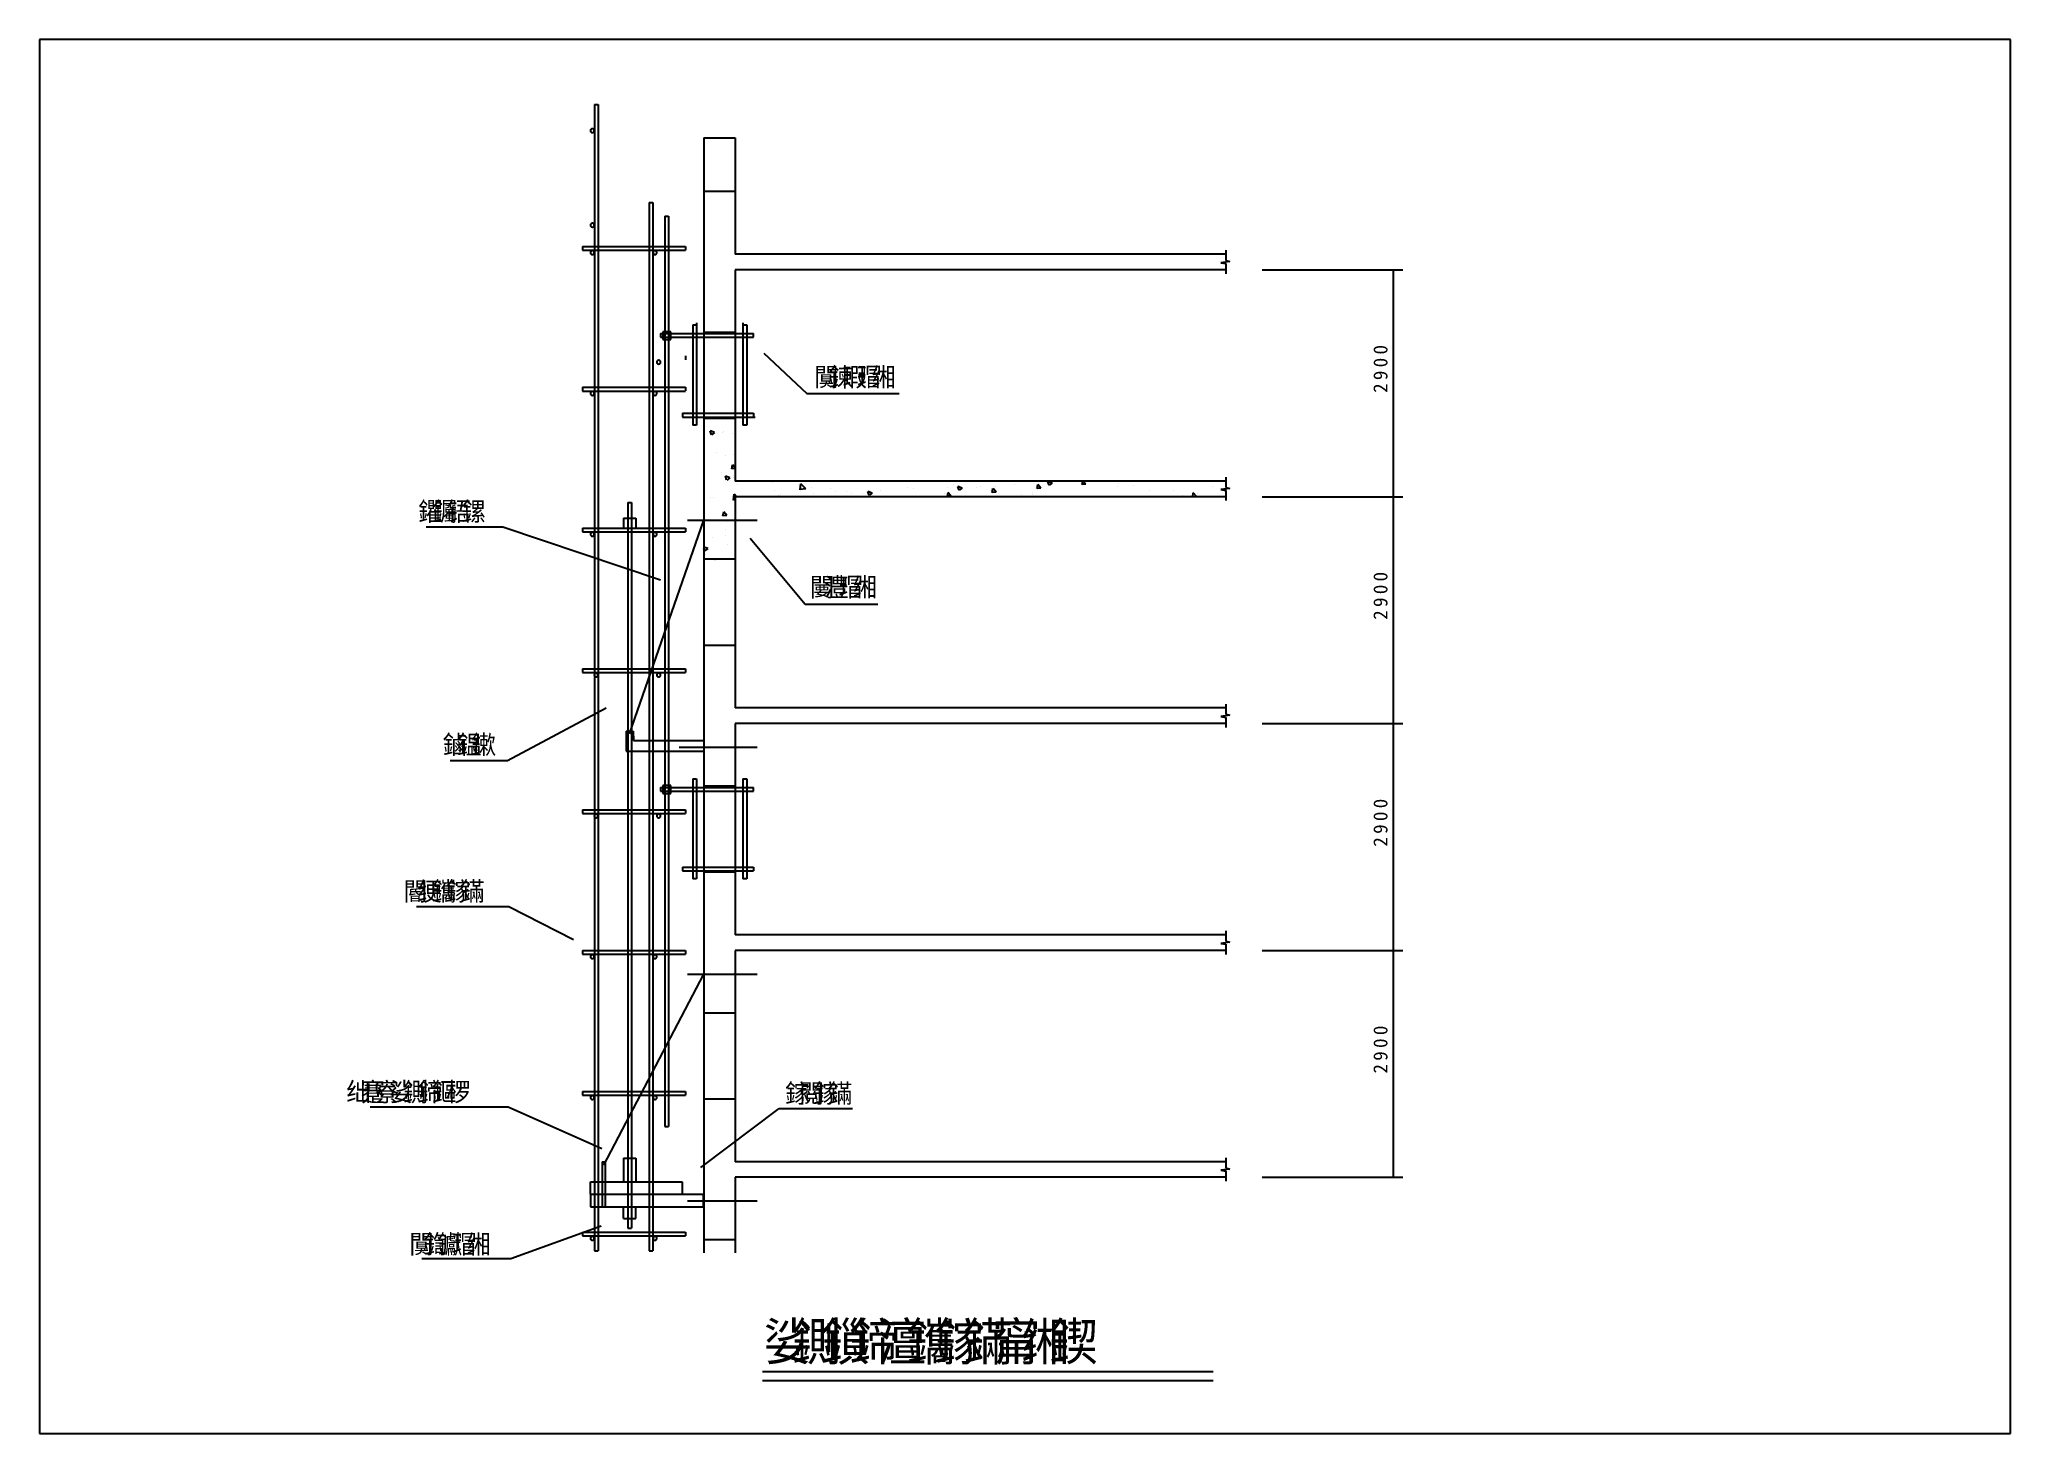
# Model space of a CAD drawing. Header units: metres. Extents: x 0 to 420, y 0 to 297.
import ezdxf

# ---------------------------------------------------------------- set-up
doc = ezdxf.new("R2010")
doc.units = ezdxf.units.M
doc.layers.add(' ', color=7, linetype='Continuous')

msp = doc.modelspace()

# ---------------------------------------------------------------- linework, layer by layer
at = {"layer": ' '}
for p, q in [((260.53, 247.92), (290.48, 247.92)), ((288.48, 247.92), (288.48, 199.59)), ((260.53, 199.59), (290.48, 199.59)), ((260.53, 199.59), (290.48, 199.59)), ((288.48, 199.59), (288.48, 151.26)), ((260.53, 151.26), (290.48, 151.26)), ((260.53, 151.26), (290.48, 151.26)), ((288.48, 151.26), (288.48, 102.92)), ((260.53, 102.92), (290.48, 102.92)), ((260.53, 102.92), (290.48, 102.92)), ((288.48, 102.92), (288.48, 54.59)), ((260.53, 54.59), (290.48, 54.59))]:
    msp.add_line(p, q, dxfattribs=at)
for p, q in [((420, 297), (0, 297)), ((0, 297), (0, 0)), ((420, 0), (420, 297)), ((118.24, 283.12), (118.24, 38.94)), ((118.24, 283.12), (119.04, 283.12)), ((119.04, 283.12), (119.04, 38.94)), ((141.57, 276.05), (141.57, 38.51)), ((141.57, 276.05), (148.24, 276.05)), ((148.24, 276.05), (148.24, 251.26)), ((129.9, 262.27), (129.9, 38.94)), ((129.9, 262.27), (130.7, 262.27)), ((130.7, 262.27), (130.7, 38.94)), ((148.24, 264.59), (141.57, 264.59)), ((133.24, 259.32), (133.24, 65.41)), ((133.24, 259.32), (134.04, 259.32)), ((134.04, 259.32), (134.04, 65.41)), ((115.73, 252.9), (137.69, 252.9)), ((115.73, 252.9), (115.73, 252.1)), ((115.73, 252.1), (137.69, 252.1)), ((137.69, 252.9), (137.69, 252.1)), ((252.78, 252.09), (252.78, 249.91)), ((252.78, 251.26), (148.24, 251.26)), ((252.78, 247.92), (148.24, 247.92)), ((148.24, 247.92), (148.24, 202.92)), ((253.67, 249.69), (251.72, 249.43)), ((251.72, 249.43), (252.78, 249.23)), ((252.78, 249.91), (253.67, 249.69)), ((252.78, 249.23), (252.78, 247.09)), ((139.23, 236.18), (139.23, 214.82)), ((139.23, 236.18), (140.03, 236.18)), ((140.03, 236.61), (140.03, 214.82)), ((140.03, 236.18), (140.03, 214.82)), ((149.9, 236.61), (149.9, 214.82)), ((149.9, 236.18), (149.9, 214.82)), ((149.9, 236.18), (150.7, 236.18)), ((150.7, 236.18), (150.7, 214.82)), ((132.34, 234.34), (152.15, 234.34)), ((132.34, 234.34), (132.34, 233.54)), ((132.34, 233.54), (152.15, 233.54)), ((134.52, 234.72), (132.86, 234.72)), ((132.86, 234.72), (132.86, 233.06)), ((132.86, 233.06), (134.52, 233.06)), ((133.24, 234.34), (151.54, 234.34)), ((134.52, 233.06), (134.52, 234.72)), ((148.24, 234.59), (141.57, 234.59)), ((148.24, 234.59), (141.57, 234.59)), ((148.24, 234.59), (141.57, 234.59)), ((152.15, 233.54), (152.15, 234.34)), ((137.69, 229.57), (137.69, 228.77)), ((154.36, 230.13), (163.53, 221.6)), ((115.73, 222.9), (137.69, 222.9)), ((115.73, 222.9), (115.73, 222.1)), ((137.69, 222.9), (137.69, 222.17)), ((115.73, 222.1), (137.69, 222.1)), ((163.53, 221.6), (183.17, 221.6)), ((137.03, 217.36), (152.15, 217.36)), ((137.03, 217.36), (137.03, 216.56)), ((137.03, 216.56), (152.15, 216.56)), ((137.21, 216.56), (152.48, 216.56)), ((139.23, 214.88), (140.03, 214.88)), ((148.24, 216.26), (141.57, 216.26)), ((148.24, 216.26), (141.57, 216.26)), ((148.24, 216.26), (141.57, 216.26)), ((149.9, 214.88), (150.7, 214.88)), ((152.15, 217.36), (152.15, 216.56)), ((143.86, 213.24), (142.92, 213.6)), ((143.19, 212.79), (142.92, 213.59)), ((143.86, 213.24), (143.19, 212.79)), ((145.47, 213.31), (145.47, 213.31)), ((145.84, 213.52), (145.84, 213.52)), ((147.67, 212.96), (147.67, 212.96)), ((144.3, 208.93), (144.3, 208.93)), ((146.12, 208.28), (146.12, 208.28)), ((147.5, 205.52), (147.65, 206.36)), ((148.24, 205.67), (147.66, 206.36)), ((147.83, 208.52), (147.83, 208.52)), ((148.06, 206.5), (148.06, 206.5)), ((145.25, 204.71), (145.25, 204.71)), ((146.43, 203.12), (146.16, 203.93)), ((147.1, 203.57), (146.17, 203.93)), ((147.1, 203.57), (146.44, 203.12)), ((148.24, 205.59), (147.5, 205.52)), ((147.81, 203.67), (147.81, 203.67)), ((147.99, 204.08), (147.99, 204.08)), ((252.78, 202.92), (148.24, 202.92)), ((148.81, 202.28), (148.81, 202.28)), ((156.19, 202.56), (156.19, 202.56)), ((161.76, 202.14), (161.76, 202.14)), ((162.09, 201.08), (162.24, 202.35)), ((163.28, 201.27), (162.25, 202.35)), ((185, 201.61), (185, 201.61)), ((194.72, 202.29), (194.72, 202.29)), ((195.69, 201.99), (195.69, 201.99)), ((195.96, 200.96), (195.69, 201.76)), ((196.63, 201.4), (195.69, 201.76)), ((199.77, 201.62), (199.77, 201.62)), ((200.54, 201.83), (200.54, 201.83)), ((203.75, 201.86), (203.75, 201.86)), ((207.66, 202.13), (207.66, 202.13)), ((212.59, 201.35), (212.75, 202.19)), ((213.4, 201.42), (212.75, 202.19)), ((214.78, 202.43), (214.78, 202.43)), ((215.12, 202.02), (214.85, 202.83)), ((215.79, 202.47), (214.86, 202.83)), ((215.79, 202.47), (215.13, 202.02)), ((221.89, 202.73), (221.89, 202.73)), ((222.16, 202.19), (222.29, 202.92)), ((222.96, 202.26), (222.16, 202.19)), ((222.96, 202.26), (222.4, 202.92)), ((222.95, 202.64), (222.95, 202.64)), ((229.69, 201.79), (229.69, 201.79)), ((229.88, 202.46), (229.88, 202.46)), ((233.22, 202.02), (233.22, 202.02)), ((249.85, 201.81), (249.85, 201.81)), ((252.78, 203.76), (252.78, 201.58)), ((125.36, 198.35), (125.36, 43.79)), ((125.36, 198.35), (126.16, 198.35)), ((126.16, 198.35), (126.16, 43.79)), ((142.89, 199.52), (142.89, 199.52)), ((143.6, 199.42), (143.6, 199.42)), ((147.86, 198.88), (148.01, 200.14)), ((148.24, 198.94), (147.87, 198.88)), ((148.55, 199.59), (148.02, 200.15)), ((148.15, 199.64), (148.15, 199.64)), ((252.78, 199.59), (148.24, 199.59)), ((148.24, 199.59), (148.24, 154.59)), ((150.72, 199.72), (150.72, 199.72)), ((156.58, 200.94), (156.58, 200.94)), ((157.38, 199.59), (157.37, 199.63)), ((157.47, 199.59), (157.37, 199.63)), ((157.83, 200.02), (157.83, 200.02)), ((163.28, 201.27), (162.1, 201.09)), ((164.36, 199.61), (164.36, 199.61)), ((164.61, 201.46), (164.61, 201.46)), ((164.95, 200.32), (164.95, 200.32)), ((168.5, 201.29), (168.5, 201.29)), ((169.66, 200.79), (169.66, 200.79)), ((172.07, 200.62), (172.07, 200.62)), ((173, 200.35), (173, 200.35)), ((175.34, 200.35), (175.34, 200.35)), ((176.8, 199.89), (176.53, 200.69)), ((177.47, 200.34), (176.53, 200.69)), ((177.47, 200.34), (176.8, 199.89)), ((179.19, 200.93), (179.19, 200.93)), ((184.04, 199.59), (184.06, 199.68)), ((184.14, 199.59), (184.06, 199.68)), ((186.31, 201.23), (186.31, 201.23)), ((192.78, 200.27), (192.78, 200.27)), ((193.42, 201.53), (193.42, 201.53)), ((193.47, 199.68), (193.62, 200.51)), ((194.27, 199.75), (193.47, 199.68)), ((194.27, 199.75), (193.63, 200.51)), ((196.63, 201.4), (195.97, 200.96)), ((202.61, 201), (202.61, 201)), ((203.03, 200.51), (203.18, 201.35)), ((203.83, 200.58), (203.03, 200.51)), ((203.11, 201.18), (203.11, 201.18)), ((203.83, 200.58), (203.19, 201.35)), ((209.34, 200.14), (209.34, 200.14)), ((211.52, 200.53), (211.52, 200.53)), ((211.53, 200.08), (211.53, 200.08)), ((213.4, 201.42), (212.6, 201.35)), ((236.53, 200.85), (236.53, 200.85)), ((241.64, 200.91), (241.64, 200.91)), ((243.46, 199.85), (243.46, 199.85)), ((245.22, 199.59), (245.22, 199.6)), ((245.24, 199.59), (245.22, 199.6)), ((245.76, 199.59), (245.85, 200.4)), ((246.63, 199.59), (245.86, 200.4)), ((246.69, 200.24), (246.69, 200.24)), ((250.03, 199.8), (250.03, 199.8)), ((253.67, 201.36), (251.72, 201.1)), ((251.72, 201.1), (252.78, 200.9)), ((252.78, 201.58), (253.67, 201.36)), ((252.78, 200.9), (252.78, 198.76)), ((124.43, 194.99), (124.43, 192.9)), ((124.43, 194.99), (127.09, 194.99)), ((125.76, 149.05), (141.57, 194.56)), ((127.09, 194.99), (127.09, 192.9)), ((138.11, 194.56), (152.93, 194.56)), ((141.58, 196.06), (141.58, 196.06)), ((141.58, 195.66), (141.58, 195.66)), ((143.06, 194.7), (143.06, 194.7)), ((145.65, 195.49), (145.8, 196.33)), ((146.45, 195.56), (145.65, 195.49)), ((146.45, 195.56), (145.81, 196.33)), ((146.4, 194.26), (146.4, 194.26)), ((98.72, 193.07), (82.38, 193.07)), ((132.31, 181.79), (98.72, 193.07)), ((115.73, 192.9), (137.69, 192.9)), ((115.73, 192.9), (115.73, 192.1)), ((115.73, 192.1), (137.69, 192.1)), ((137.69, 192.9), (137.69, 192.1)), ((141.74, 191.62), (141.74, 191.62)), ((143.38, 190.82), (143.38, 190.82)), ((146.16, 191.4), (146.16, 191.4)), ((146.2, 192.61), (146.2, 192.61)), ((146.57, 189.44), (146.57, 189.44)), ((151.45, 190.73), (163.18, 176.71)), ((142.39, 188.53), (141.57, 188.85)), ((141.72, 188.08), (141.57, 188.53)), ((148.24, 186.26), (141.57, 186.26)), ((142.39, 188.53), (141.72, 188.08)), ((141.9, 187.18), (141.9, 187.18)), ((143.94, 186.26), (143.95, 186.3)), ((144, 186.26), (143.96, 186.3)), ((163.18, 176.71), (178.65, 176.71)), ((148.24, 167.92), (141.57, 167.92)), ((148.24, 167.92), (141.57, 167.92)), ((115.73, 162.9), (137.69, 162.9)), ((115.73, 162.9), (115.73, 162.1)), ((115.73, 162.1), (137.69, 162.1)), ((137.69, 162.9), (137.69, 162.1)), ((252.78, 155.42), (252.78, 153.24)), ((120.79, 154.52), (99.77, 143.31)), ((252.78, 154.59), (148.24, 154.59)), ((252.78, 154.59), (148.24, 154.59)), ((252.78, 151.26), (148.24, 151.26)), ((252.78, 151.26), (148.24, 151.26)), ((148.24, 151.26), (148.24, 106.26)), ((253.67, 153.03), (251.72, 152.76)), ((251.72, 152.76), (252.78, 152.56)), ((252.78, 153.24), (253.67, 153.03)), ((252.78, 152.56), (252.78, 150.42)), ((125.03, 149.67), (126.49, 149.67)), ((125.03, 149.67), (125.03, 145.4)), ((126.49, 149.67), (126.57, 147.67)), ((126.57, 147.67), (141.65, 147.67)), ((99.77, 143.31), (87.5, 143.31)), ((125.03, 145.4), (141.57, 145.4)), ((136.32, 146.23), (152.93, 146.23)), ((139.23, 139.51), (140.03, 139.51)), ((139.23, 139.51), (139.23, 118.15)), ((140.03, 139.51), (140.03, 118.15)), ((149.9, 139.51), (150.7, 139.51)), ((149.9, 139.51), (149.9, 118.15)), ((150.7, 139.51), (150.7, 118.15)), ((132.34, 137.67), (152.15, 137.67)), ((132.34, 137.67), (132.34, 136.87)), ((132.34, 136.87), (152.15, 136.87)), ((134.52, 138.05), (132.86, 138.05)), ((132.86, 138.05), (132.86, 136.39)), ((132.86, 136.39), (134.52, 136.39)), ((134.52, 136.39), (134.52, 138.05)), ((148.24, 137.92), (141.57, 137.92)), ((148.24, 137.92), (141.57, 137.92)), ((152.15, 136.87), (152.15, 137.67)), ((115.73, 132.9), (137.69, 132.9)), ((115.73, 132.9), (115.73, 132.1)), ((115.73, 132.1), (137.69, 132.1)), ((137.69, 132.9), (137.69, 132.1)), ((137.03, 120.69), (152.15, 120.69)), ((137.03, 120.69), (137.03, 119.89)), ((137.03, 119.89), (152.15, 119.89)), ((139.23, 118.22), (140.03, 118.22)), ((148.24, 119.59), (141.57, 119.59)), ((148.24, 119.59), (141.57, 119.59)), ((149.9, 118.22), (150.7, 118.22)), ((152.15, 120.69), (152.15, 119.89)), ((100.04, 112.19), (80.31, 112.19)), ((113.78, 105.17), (100.04, 112.19)), ((252.78, 106.26), (148.24, 106.26)), ((252.78, 106.26), (148.24, 106.26)), ((252.78, 107.09), (252.78, 104.91)), ((115.73, 102.9), (137.69, 102.9)), ((115.73, 102.9), (115.73, 102.1)), ((115.73, 102.1), (137.69, 102.1)), ((137.69, 102.9), (137.69, 102.1)), ((252.78, 102.92), (148.24, 102.92)), ((252.78, 102.92), (148.24, 102.92)), ((148.24, 102.92), (148.24, 57.92)), ((253.67, 104.69), (251.72, 104.43)), ((251.72, 104.43), (252.78, 104.23)), ((252.78, 104.91), (253.67, 104.69)), ((252.78, 104.23), (252.78, 102.09)), ((120.24, 57.19), (141.57, 97.9)), ((138.11, 97.9), (152.93, 97.9)), ((148.24, 89.59), (141.57, 89.59)), ((148.24, 89.59), (141.57, 89.59)), ((115.73, 72.9), (137.69, 72.9)), ((115.73, 72.9), (115.73, 72.1)), ((115.73, 72.1), (137.69, 72.1)), ((137.69, 72.9), (137.69, 72.1)), ((99.88, 69.51), (70.5, 69.51)), ((119.85, 60.67), (99.88, 69.51)), ((140.96, 56.66), (157.63, 69.26)), ((148.24, 71.26), (141.57, 71.26)), ((148.24, 71.26), (141.57, 71.26)), ((148.24, 71.26), (141.57, 71.26)), ((157.63, 69.26), (173.24, 69.26)), ((133.24, 65.41), (134.04, 65.41)), ((119.91, 57.9), (120.57, 57.9)), ((119.91, 57.9), (119.91, 48.32)), ((120.57, 57.9), (120.57, 48.32)), ((124.43, 58.65), (127.09, 58.65)), ((124.43, 58.65), (124.43, 53.65)), ((127.09, 58.65), (127.09, 53.65)), ((252.78, 57.92), (148.24, 57.92)), ((252.78, 57.92), (148.24, 57.92)), ((252.78, 57.92), (148.24, 57.92)), ((253.67, 56.36), (251.72, 56.1)), ((251.72, 56.1), (252.78, 55.9)), ((252.78, 58.76), (252.78, 56.58)), ((252.78, 56.58), (253.67, 56.36)), ((252.78, 55.9), (252.78, 53.76)), ((117.44, 53.65), (136.98, 53.65)), ((117.44, 50.98), (117.44, 53.65)), ((117.44, 50.98), (141.45, 50.98)), ((117.44, 50.98), (117.44, 48.32)), ((136.98, 53.65), (136.98, 50.98)), ((141.45, 50.98), (141.45, 48.32)), ((252.78, 54.59), (148.24, 54.59)), ((252.78, 54.59), (148.24, 54.59)), ((252.78, 54.59), (148.24, 54.59)), ((148.24, 54.59), (148.24, 38.51)), ((117.44, 48.32), (141.45, 48.32)), ((124.43, 45.85), (124.43, 48.32)), ((127.09, 45.85), (127.09, 48.32)), ((138.11, 49.56), (152.93, 49.56)), ((119.72, 44.16), (100.44, 37.2)), ((115.73, 42.9), (137.69, 42.9)), ((115.73, 42.9), (115.73, 42.1)), ((115.73, 42.1), (137.69, 42.1)), ((124.43, 45.85), (127.09, 45.85)), ((125.36, 43.79), (126.16, 43.79)), ((137.69, 42.9), (137.69, 42.1)), ((118.24, 38.94), (119.04, 38.94)), ((129.9, 38.94), (130.7, 38.94)), ((148.24, 41.26), (141.57, 41.26)), ((148.24, 41.26), (141.57, 41.26)), ((148.24, 41.26), (141.57, 41.26)), ((100.44, 37.2), (81.47, 37.2)), ((154.05, 13.24), (250.09, 13.24)), ((154.05, 11.34), (250.09, 11.34)), ((0, 0), (420, 0))]:
    msp.add_line(p, q)
for points in [[(118.21, 277.56), (118.21, 277.59), (118.21, 277.63), (118.2, 277.67), (118.18, 277.71), (118.17, 277.74), (118.15, 277.78), (118.12, 277.81), (118.1, 277.84), (118.07, 277.86), (118.04, 277.89), (118, 277.91), (117.97, 277.92), (117.93, 277.94), (117.89, 277.95), (117.85, 277.95), (117.81, 277.96), (117.78, 277.95), (117.74, 277.95), (117.7, 277.94), (117.66, 277.92), (117.63, 277.91), (117.59, 277.89), (117.56, 277.86), (117.53, 277.84), (117.51, 277.81), (117.48, 277.78), (117.46, 277.74), (117.44, 277.71), (117.43, 277.67), (117.42, 277.63), (117.42, 277.59), (117.41, 277.56), (117.42, 277.52), (117.42, 277.48), (117.43, 277.44), (117.44, 277.4), (117.46, 277.37), (117.48, 277.33), (117.51, 277.3), (117.53, 277.27), (117.56, 277.25), (117.59, 277.22), (117.63, 277.2), (117.66, 277.19), (117.7, 277.17), (117.74, 277.16), (117.78, 277.16), (117.81, 277.16), (117.85, 277.16), (117.89, 277.16), (117.93, 277.17), (117.97, 277.19), (118, 277.2), (118.04, 277.22), (118.07, 277.25), (118.1, 277.27), (118.12, 277.3), (118.15, 277.33), (118.17, 277.37), (118.18, 277.4), (118.2, 277.44), (118.21, 277.48), (118.21, 277.52), (118.21, 277.56)], [(118.21, 257.43), (118.21, 257.47), (118.21, 257.51), (118.2, 257.55), (118.18, 257.59), (118.17, 257.62), (118.15, 257.66), (118.12, 257.69), (118.1, 257.72), (118.07, 257.74), (118.04, 257.77), (118, 257.79), (117.97, 257.8), (117.93, 257.82), (117.89, 257.83), (117.85, 257.83), (117.81, 257.83), (117.78, 257.83), (117.74, 257.83), (117.7, 257.82), (117.66, 257.8), (117.63, 257.79), (117.59, 257.77), (117.56, 257.74), (117.53, 257.72), (117.51, 257.69), (117.48, 257.66), (117.46, 257.62), (117.44, 257.59), (117.43, 257.55), (117.42, 257.51), (117.42, 257.47), (117.41, 257.43), (117.42, 257.4), (117.42, 257.36), (117.43, 257.32), (117.44, 257.28), (117.46, 257.25), (117.48, 257.21), (117.51, 257.18), (117.53, 257.15), (117.56, 257.13), (117.59, 257.1), (117.63, 257.08), (117.66, 257.06), (117.7, 257.05), (117.74, 257.04), (117.78, 257.04), (117.81, 257.03), (117.85, 257.04), (117.89, 257.04), (117.93, 257.05), (117.97, 257.06), (118, 257.08), (118.04, 257.1), (118.07, 257.13), (118.1, 257.15), (118.12, 257.18), (118.15, 257.21), (118.17, 257.25), (118.18, 257.28), (118.2, 257.32), (118.21, 257.36), (118.21, 257.4), (118.21, 257.43)], [(118.21, 251.58), (118.21, 251.62), (118.21, 251.66), (118.2, 251.7), (118.18, 251.73), (118.17, 251.77), (118.15, 251.8), (118.12, 251.83), (118.1, 251.86), (118.07, 251.89), (118.04, 251.91), (118, 251.93), (117.97, 251.95), (117.93, 251.96), (117.89, 251.97), (117.85, 251.98), (117.81, 251.98), (117.78, 251.98), (117.74, 251.97), (117.7, 251.96), (117.66, 251.95), (117.63, 251.93), (117.59, 251.91), (117.56, 251.89), (117.53, 251.86), (117.51, 251.83), (117.48, 251.8), (117.46, 251.77), (117.44, 251.73), (117.43, 251.7), (117.42, 251.66), (117.42, 251.62), (117.41, 251.58), (117.42, 251.54), (117.42, 251.5), (117.43, 251.47), (117.44, 251.43), (117.46, 251.39), (117.48, 251.36), (117.51, 251.33), (117.53, 251.3), (117.56, 251.27), (117.59, 251.25), (117.63, 251.23), (117.66, 251.21), (117.7, 251.2), (117.74, 251.19), (117.78, 251.18), (117.81, 251.18), (117.85, 251.18), (117.89, 251.19), (117.93, 251.2), (117.97, 251.21), (118, 251.23), (118.04, 251.25), (118.07, 251.27), (118.1, 251.3), (118.12, 251.33), (118.15, 251.36), (118.17, 251.39), (118.18, 251.43), (118.2, 251.47), (118.21, 251.5), (118.21, 251.54), (118.21, 251.58)], [(131.55, 251.58), (131.55, 251.62), (131.55, 251.66), (131.54, 251.7), (131.52, 251.73), (131.51, 251.77), (131.49, 251.8), (131.46, 251.83), (131.44, 251.86), (131.41, 251.89), (131.38, 251.91), (131.34, 251.93), (131.31, 251.95), (131.27, 251.96), (131.23, 251.97), (131.19, 251.98), (131.15, 251.98), (131.11, 251.98), (131.08, 251.97), (131.04, 251.96), (131, 251.95), (130.97, 251.93), (130.93, 251.91), (130.9, 251.89), (130.87, 251.86), (130.84, 251.83), (130.82, 251.8), (130.8, 251.77), (130.78, 251.73), (130.77, 251.7), (130.76, 251.66), (130.76, 251.62), (130.75, 251.58), (130.76, 251.54), (130.76, 251.5), (130.77, 251.47), (130.78, 251.43), (130.8, 251.39), (130.82, 251.36), (130.84, 251.33), (130.87, 251.3), (130.9, 251.27), (130.93, 251.25), (130.97, 251.23), (131, 251.21), (131.04, 251.2), (131.08, 251.19), (131.11, 251.18), (131.15, 251.18), (131.19, 251.18), (131.23, 251.19), (131.27, 251.2), (131.31, 251.21), (131.34, 251.23), (131.38, 251.25), (131.41, 251.27), (131.44, 251.3), (131.46, 251.33), (131.49, 251.36), (131.51, 251.39), (131.52, 251.43), (131.54, 251.47), (131.55, 251.5), (131.55, 251.54), (131.55, 251.58)], [(132.35, 228.25), (132.35, 228.29), (132.35, 228.33), (132.34, 228.36), (132.32, 228.4), (132.31, 228.44), (132.29, 228.47), (132.26, 228.5), (132.24, 228.53), (132.21, 228.56), (132.18, 228.58), (132.14, 228.6), (132.11, 228.62), (132.07, 228.63), (132.03, 228.64), (131.99, 228.65), (131.95, 228.65), (131.91, 228.65), (131.88, 228.64), (131.84, 228.63), (131.8, 228.62), (131.77, 228.6), (131.73, 228.58), (131.7, 228.56), (131.67, 228.53), (131.64, 228.5), (131.62, 228.47), (131.6, 228.44), (131.58, 228.4), (131.57, 228.36), (131.56, 228.33), (131.56, 228.29), (131.55, 228.25), (131.56, 228.21), (131.56, 228.17), (131.57, 228.13), (131.58, 228.09), (131.6, 228.06), (131.62, 228.03), (131.64, 227.99), (131.67, 227.97), (131.7, 227.94), (131.73, 227.92), (131.77, 227.9), (131.8, 227.88), (131.84, 227.87), (131.88, 227.86), (131.91, 227.85), (131.95, 227.85), (131.99, 227.85), (132.03, 227.86), (132.07, 227.87), (132.11, 227.88), (132.14, 227.9), (132.18, 227.92), (132.21, 227.94), (132.24, 227.97), (132.26, 227.99), (132.29, 228.03), (132.31, 228.06), (132.32, 228.09), (132.34, 228.13), (132.35, 228.17), (132.35, 228.21), (132.35, 228.25)], [(118.21, 221.58), (118.21, 221.62), (118.21, 221.66), (118.2, 221.7), (118.18, 221.73), (118.17, 221.77), (118.15, 221.8), (118.12, 221.83), (118.1, 221.86), (118.07, 221.89), (118.04, 221.91), (118, 221.93), (117.97, 221.95), (117.93, 221.96), (117.89, 221.97), (117.85, 221.98), (117.81, 221.98), (117.78, 221.98), (117.74, 221.97), (117.7, 221.96), (117.66, 221.95), (117.63, 221.93), (117.59, 221.91), (117.56, 221.89), (117.53, 221.86), (117.51, 221.83), (117.48, 221.8), (117.46, 221.77), (117.44, 221.73), (117.43, 221.7), (117.42, 221.66), (117.42, 221.62), (117.41, 221.58), (117.42, 221.54), (117.42, 221.5), (117.43, 221.47), (117.44, 221.43), (117.46, 221.39), (117.48, 221.36), (117.51, 221.33), (117.53, 221.3), (117.56, 221.27), (117.59, 221.25), (117.63, 221.23), (117.66, 221.21), (117.7, 221.2), (117.74, 221.19), (117.78, 221.18), (117.81, 221.18), (117.85, 221.18), (117.89, 221.19), (117.93, 221.2), (117.97, 221.21), (118, 221.23), (118.04, 221.25), (118.07, 221.27), (118.1, 221.3), (118.12, 221.33), (118.15, 221.36), (118.17, 221.39), (118.18, 221.43), (118.2, 221.47), (118.21, 221.5), (118.21, 221.54), (118.21, 221.58)], [(131.55, 221.58), (131.55, 221.62), (131.55, 221.66), (131.54, 221.7), (131.52, 221.73), (131.51, 221.77), (131.49, 221.8), (131.46, 221.83), (131.44, 221.86), (131.41, 221.89), (131.38, 221.91), (131.34, 221.93), (131.31, 221.95), (131.27, 221.96), (131.23, 221.97), (131.19, 221.98), (131.15, 221.98), (131.11, 221.98), (131.08, 221.97), (131.04, 221.96), (131, 221.95), (130.97, 221.93), (130.93, 221.91), (130.9, 221.89), (130.87, 221.86), (130.84, 221.83), (130.82, 221.8), (130.8, 221.77), (130.78, 221.73), (130.77, 221.7), (130.76, 221.66), (130.76, 221.62), (130.75, 221.58), (130.76, 221.54), (130.76, 221.5), (130.77, 221.47), (130.78, 221.43), (130.8, 221.39), (130.82, 221.36), (130.84, 221.33), (130.87, 221.3), (130.9, 221.27), (130.93, 221.25), (130.97, 221.23), (131, 221.21), (131.04, 221.2), (131.08, 221.19), (131.11, 221.18), (131.15, 221.18), (131.19, 221.18), (131.23, 221.19), (131.27, 221.2), (131.31, 221.21), (131.34, 221.23), (131.38, 221.25), (131.41, 221.27), (131.44, 221.3), (131.46, 221.33), (131.49, 221.36), (131.51, 221.39), (131.52, 221.43), (131.54, 221.47), (131.55, 221.5), (131.55, 221.54), (131.55, 221.58)], [(118.21, 191.58), (118.21, 191.62), (118.21, 191.66), (118.2, 191.7), (118.18, 191.73), (118.17, 191.77), (118.15, 191.8), (118.12, 191.83), (118.1, 191.86), (118.07, 191.89), (118.04, 191.91), (118, 191.93), (117.97, 191.95), (117.93, 191.96), (117.89, 191.97), (117.85, 191.98), (117.81, 191.98), (117.78, 191.98), (117.74, 191.97), (117.7, 191.96), (117.66, 191.95), (117.63, 191.93), (117.59, 191.91), (117.56, 191.89), (117.53, 191.86), (117.51, 191.83), (117.48, 191.8), (117.46, 191.77), (117.44, 191.73), (117.43, 191.7), (117.42, 191.66), (117.42, 191.62), (117.41, 191.58), (117.42, 191.54), (117.42, 191.5), (117.43, 191.47), (117.44, 191.43), (117.46, 191.39), (117.48, 191.36), (117.51, 191.33), (117.53, 191.3), (117.56, 191.27), (117.59, 191.25), (117.63, 191.23), (117.66, 191.21), (117.7, 191.2), (117.74, 191.19), (117.78, 191.18), (117.81, 191.18), (117.85, 191.18), (117.89, 191.19), (117.93, 191.2), (117.97, 191.21), (118, 191.23), (118.04, 191.25), (118.07, 191.27), (118.1, 191.3), (118.12, 191.33), (118.15, 191.36), (118.17, 191.39), (118.18, 191.43), (118.2, 191.47), (118.21, 191.5), (118.21, 191.54), (118.21, 191.58)], [(131.55, 191.58), (131.55, 191.62), (131.55, 191.66), (131.54, 191.7), (131.52, 191.73), (131.51, 191.77), (131.49, 191.8), (131.46, 191.83), (131.44, 191.86), (131.41, 191.89), (131.38, 191.91), (131.34, 191.93), (131.31, 191.95), (131.27, 191.96), (131.23, 191.97), (131.19, 191.98), (131.15, 191.98), (131.11, 191.98), (131.08, 191.97), (131.04, 191.96), (131, 191.95), (130.97, 191.93), (130.93, 191.91), (130.9, 191.89), (130.87, 191.86), (130.84, 191.83), (130.82, 191.8), (130.8, 191.77), (130.78, 191.73), (130.77, 191.7), (130.76, 191.66), (130.76, 191.62), (130.75, 191.58), (130.76, 191.54), (130.76, 191.5), (130.77, 191.47), (130.78, 191.43), (130.8, 191.39), (130.82, 191.36), (130.84, 191.33), (130.87, 191.3), (130.9, 191.27), (130.93, 191.25), (130.97, 191.23), (131, 191.21), (131.04, 191.2), (131.08, 191.19), (131.11, 191.18), (131.15, 191.18), (131.19, 191.18), (131.23, 191.19), (131.27, 191.2), (131.31, 191.21), (131.34, 191.23), (131.38, 191.25), (131.41, 191.27), (131.44, 191.3), (131.46, 191.33), (131.49, 191.36), (131.51, 191.39), (131.52, 191.43), (131.54, 191.47), (131.55, 191.5), (131.55, 191.54), (131.55, 191.58)], [(119.01, 161.58), (119.01, 161.62), (119.01, 161.66), (119, 161.7), (118.98, 161.73), (118.97, 161.77), (118.95, 161.8), (118.92, 161.83), (118.9, 161.86), (118.87, 161.89), (118.84, 161.91), (118.8, 161.93), (118.77, 161.95), (118.73, 161.96), (118.69, 161.97), (118.65, 161.98), (118.61, 161.98), (118.58, 161.98), (118.54, 161.97), (118.5, 161.96), (118.46, 161.95), (118.43, 161.93), (118.39, 161.91), (118.36, 161.89), (118.33, 161.86), (118.31, 161.83), (118.28, 161.8), (118.26, 161.77), (118.24, 161.73), (118.23, 161.7), (118.22, 161.66), (118.22, 161.62), (118.21, 161.58), (118.22, 161.54), (118.22, 161.5), (118.23, 161.47), (118.24, 161.43), (118.26, 161.39), (118.28, 161.36), (118.31, 161.33), (118.33, 161.3), (118.36, 161.27), (118.39, 161.25), (118.43, 161.23), (118.46, 161.21), (118.5, 161.2), (118.54, 161.19), (118.58, 161.18), (118.61, 161.18), (118.65, 161.18), (118.69, 161.19), (118.73, 161.2), (118.77, 161.21), (118.8, 161.23), (118.84, 161.25), (118.87, 161.27), (118.9, 161.3), (118.92, 161.33), (118.95, 161.36), (118.97, 161.39), (118.98, 161.43), (119, 161.47), (119.01, 161.5), (119.01, 161.54), (119.01, 161.58)], [(132.35, 161.58), (132.35, 161.62), (132.35, 161.66), (132.34, 161.7), (132.32, 161.73), (132.31, 161.77), (132.29, 161.8), (132.26, 161.83), (132.24, 161.86), (132.21, 161.89), (132.18, 161.91), (132.14, 161.93), (132.11, 161.95), (132.07, 161.96), (132.03, 161.97), (131.99, 161.98), (131.95, 161.98), (131.91, 161.98), (131.88, 161.97), (131.84, 161.96), (131.8, 161.95), (131.77, 161.93), (131.73, 161.91), (131.7, 161.89), (131.67, 161.86), (131.64, 161.83), (131.62, 161.8), (131.6, 161.77), (131.58, 161.73), (131.57, 161.7), (131.56, 161.66), (131.56, 161.62), (131.55, 161.58), (131.56, 161.54), (131.56, 161.5), (131.57, 161.47), (131.58, 161.43), (131.6, 161.39), (131.62, 161.36), (131.64, 161.33), (131.67, 161.3), (131.7, 161.27), (131.73, 161.25), (131.77, 161.23), (131.8, 161.21), (131.84, 161.2), (131.88, 161.19), (131.91, 161.18), (131.95, 161.18), (131.99, 161.18), (132.03, 161.19), (132.07, 161.2), (132.11, 161.21), (132.14, 161.23), (132.18, 161.25), (132.21, 161.27), (132.24, 161.3), (132.26, 161.33), (132.29, 161.36), (132.31, 161.39), (132.32, 161.43), (132.34, 161.47), (132.35, 161.5), (132.35, 161.54), (132.35, 161.58)], [(119.01, 131.58), (119.01, 131.62), (119.01, 131.66), (119, 131.7), (118.98, 131.73), (118.97, 131.77), (118.95, 131.8), (118.92, 131.83), (118.9, 131.86), (118.87, 131.89), (118.84, 131.91), (118.8, 131.93), (118.77, 131.95), (118.73, 131.96), (118.69, 131.97), (118.65, 131.98), (118.61, 131.98), (118.58, 131.98), (118.54, 131.97), (118.5, 131.96), (118.46, 131.95), (118.43, 131.93), (118.39, 131.91), (118.36, 131.89), (118.33, 131.86), (118.31, 131.83), (118.28, 131.8), (118.26, 131.77), (118.24, 131.73), (118.23, 131.7), (118.22, 131.66), (118.22, 131.62), (118.21, 131.58), (118.22, 131.54), (118.22, 131.5), (118.23, 131.47), (118.24, 131.43), (118.26, 131.39), (118.28, 131.36), (118.31, 131.33), (118.33, 131.3), (118.36, 131.27), (118.39, 131.25), (118.43, 131.23), (118.46, 131.21), (118.5, 131.2), (118.54, 131.19), (118.58, 131.18), (118.61, 131.18), (118.65, 131.18), (118.69, 131.19), (118.73, 131.2), (118.77, 131.21), (118.8, 131.23), (118.84, 131.25), (118.87, 131.27), (118.9, 131.3), (118.92, 131.33), (118.95, 131.36), (118.97, 131.39), (118.98, 131.43), (119, 131.47), (119.01, 131.5), (119.01, 131.54), (119.01, 131.58)], [(132.35, 131.58), (132.35, 131.62), (132.35, 131.66), (132.34, 131.7), (132.32, 131.73), (132.31, 131.77), (132.29, 131.8), (132.26, 131.83), (132.24, 131.86), (132.21, 131.89), (132.18, 131.91), (132.14, 131.93), (132.11, 131.95), (132.07, 131.96), (132.03, 131.97), (131.99, 131.98), (131.95, 131.98), (131.91, 131.98), (131.88, 131.97), (131.84, 131.96), (131.8, 131.95), (131.77, 131.93), (131.73, 131.91), (131.7, 131.89), (131.67, 131.86), (131.64, 131.83), (131.62, 131.8), (131.6, 131.77), (131.58, 131.73), (131.57, 131.7), (131.56, 131.66), (131.56, 131.62), (131.55, 131.58), (131.56, 131.54), (131.56, 131.5), (131.57, 131.47), (131.58, 131.43), (131.6, 131.39), (131.62, 131.36), (131.64, 131.33), (131.67, 131.3), (131.7, 131.27), (131.73, 131.25), (131.77, 131.23), (131.8, 131.21), (131.84, 131.2), (131.88, 131.19), (131.91, 131.18), (131.95, 131.18), (131.99, 131.18), (132.03, 131.19), (132.07, 131.2), (132.11, 131.21), (132.14, 131.23), (132.18, 131.25), (132.21, 131.27), (132.24, 131.3), (132.26, 131.33), (132.29, 131.36), (132.31, 131.39), (132.32, 131.43), (132.34, 131.47), (132.35, 131.5), (132.35, 131.54), (132.35, 131.58)], [(118.21, 101.58), (118.21, 101.62), (118.21, 101.66), (118.2, 101.7), (118.18, 101.73), (118.17, 101.77), (118.15, 101.8), (118.12, 101.83), (118.1, 101.86), (118.07, 101.89), (118.04, 101.91), (118, 101.93), (117.97, 101.95), (117.93, 101.96), (117.89, 101.97), (117.85, 101.98), (117.81, 101.98), (117.78, 101.98), (117.74, 101.97), (117.7, 101.96), (117.66, 101.95), (117.63, 101.93), (117.59, 101.91), (117.56, 101.89), (117.53, 101.86), (117.51, 101.83), (117.48, 101.8), (117.46, 101.77), (117.44, 101.73), (117.43, 101.7), (117.42, 101.66), (117.42, 101.62), (117.41, 101.58), (117.42, 101.54), (117.42, 101.5), (117.43, 101.47), (117.44, 101.43), (117.46, 101.39), (117.48, 101.36), (117.51, 101.33), (117.53, 101.3), (117.56, 101.27), (117.59, 101.25), (117.63, 101.23), (117.66, 101.21), (117.7, 101.2), (117.74, 101.19), (117.78, 101.18), (117.81, 101.18), (117.85, 101.18), (117.89, 101.19), (117.93, 101.2), (117.97, 101.21), (118, 101.23), (118.04, 101.25), (118.07, 101.27), (118.1, 101.3), (118.12, 101.33), (118.15, 101.36), (118.17, 101.39), (118.18, 101.43), (118.2, 101.47), (118.21, 101.5), (118.21, 101.54), (118.21, 101.58)], [(131.55, 101.58), (131.55, 101.62), (131.55, 101.66), (131.54, 101.7), (131.52, 101.73), (131.51, 101.77), (131.49, 101.8), (131.46, 101.83), (131.44, 101.86), (131.41, 101.89), (131.38, 101.91), (131.34, 101.93), (131.31, 101.95), (131.27, 101.96), (131.23, 101.97), (131.19, 101.98), (131.15, 101.98), (131.11, 101.98), (131.08, 101.97), (131.04, 101.96), (131, 101.95), (130.97, 101.93), (130.93, 101.91), (130.9, 101.89), (130.87, 101.86), (130.84, 101.83), (130.82, 101.8), (130.8, 101.77), (130.78, 101.73), (130.77, 101.7), (130.76, 101.66), (130.76, 101.62), (130.75, 101.58), (130.76, 101.54), (130.76, 101.5), (130.77, 101.47), (130.78, 101.43), (130.8, 101.39), (130.82, 101.36), (130.84, 101.33), (130.87, 101.3), (130.9, 101.27), (130.93, 101.25), (130.97, 101.23), (131, 101.21), (131.04, 101.2), (131.08, 101.19), (131.11, 101.18), (131.15, 101.18), (131.19, 101.18), (131.23, 101.19), (131.27, 101.2), (131.31, 101.21), (131.34, 101.23), (131.38, 101.25), (131.41, 101.27), (131.44, 101.3), (131.46, 101.33), (131.49, 101.36), (131.51, 101.39), (131.52, 101.43), (131.54, 101.47), (131.55, 101.5), (131.55, 101.54), (131.55, 101.58)], [(118.21, 71.58), (118.21, 71.62), (118.21, 71.66), (118.2, 71.7), (118.18, 71.73), (118.17, 71.77), (118.15, 71.8), (118.12, 71.83), (118.1, 71.86), (118.07, 71.89), (118.04, 71.91), (118, 71.93), (117.97, 71.95), (117.93, 71.96), (117.89, 71.97), (117.85, 71.98), (117.81, 71.98), (117.78, 71.98), (117.74, 71.97), (117.7, 71.96), (117.66, 71.95), (117.63, 71.93), (117.59, 71.91), (117.56, 71.89), (117.53, 71.86), (117.51, 71.83), (117.48, 71.8), (117.46, 71.77), (117.44, 71.73), (117.43, 71.7), (117.42, 71.66), (117.42, 71.62), (117.41, 71.58), (117.42, 71.54), (117.42, 71.5), (117.43, 71.47), (117.44, 71.43), (117.46, 71.39), (117.48, 71.36), (117.51, 71.33), (117.53, 71.3), (117.56, 71.27), (117.59, 71.25), (117.63, 71.23), (117.66, 71.21), (117.7, 71.2), (117.74, 71.19), (117.78, 71.18), (117.81, 71.18), (117.85, 71.18), (117.89, 71.19), (117.93, 71.2), (117.97, 71.21), (118, 71.23), (118.04, 71.25), (118.07, 71.27), (118.1, 71.3), (118.12, 71.33), (118.15, 71.36), (118.17, 71.39), (118.18, 71.43), (118.2, 71.47), (118.21, 71.5), (118.21, 71.54), (118.21, 71.58)], [(131.55, 71.58), (131.55, 71.62), (131.55, 71.66), (131.54, 71.7), (131.52, 71.73), (131.51, 71.77), (131.49, 71.8), (131.46, 71.83), (131.44, 71.86), (131.41, 71.89), (131.38, 71.91), (131.34, 71.93), (131.31, 71.95), (131.27, 71.96), (131.23, 71.97), (131.19, 71.98), (131.15, 71.98), (131.11, 71.98), (131.08, 71.97), (131.04, 71.96), (131, 71.95), (130.97, 71.93), (130.93, 71.91), (130.9, 71.89), (130.87, 71.86), (130.84, 71.83), (130.82, 71.8), (130.8, 71.77), (130.78, 71.73), (130.77, 71.7), (130.76, 71.66), (130.76, 71.62), (130.75, 71.58), (130.76, 71.54), (130.76, 71.5), (130.77, 71.47), (130.78, 71.43), (130.8, 71.39), (130.82, 71.36), (130.84, 71.33), (130.87, 71.3), (130.9, 71.27), (130.93, 71.25), (130.97, 71.23), (131, 71.21), (131.04, 71.2), (131.08, 71.19), (131.11, 71.18), (131.15, 71.18), (131.19, 71.18), (131.23, 71.19), (131.27, 71.2), (131.31, 71.21), (131.34, 71.23), (131.38, 71.25), (131.41, 71.27), (131.44, 71.3), (131.46, 71.33), (131.49, 71.36), (131.51, 71.39), (131.52, 71.43), (131.54, 71.47), (131.55, 71.5), (131.55, 71.54), (131.55, 71.58)], [(118.21, 41.58), (118.21, 41.62), (118.21, 41.66), (118.2, 41.7), (118.18, 41.73), (118.17, 41.77), (118.15, 41.8), (118.12, 41.83), (118.1, 41.86), (118.07, 41.89), (118.04, 41.91), (118, 41.93), (117.97, 41.95), (117.93, 41.96), (117.89, 41.97), (117.85, 41.98), (117.81, 41.98), (117.78, 41.98), (117.74, 41.97), (117.7, 41.96), (117.66, 41.95), (117.63, 41.93), (117.59, 41.91), (117.56, 41.89), (117.53, 41.86), (117.51, 41.83), (117.48, 41.8), (117.46, 41.77), (117.44, 41.73), (117.43, 41.7), (117.42, 41.66), (117.42, 41.62), (117.41, 41.58), (117.42, 41.54), (117.42, 41.5), (117.43, 41.47), (117.44, 41.43), (117.46, 41.39), (117.48, 41.36), (117.51, 41.33), (117.53, 41.3), (117.56, 41.27), (117.59, 41.25), (117.63, 41.23), (117.66, 41.21), (117.7, 41.2), (117.74, 41.19), (117.78, 41.18), (117.81, 41.18), (117.85, 41.18), (117.89, 41.19), (117.93, 41.2), (117.97, 41.21), (118, 41.23), (118.04, 41.25), (118.07, 41.27), (118.1, 41.3), (118.12, 41.33), (118.15, 41.36), (118.17, 41.39), (118.18, 41.43), (118.2, 41.47), (118.21, 41.5), (118.21, 41.54), (118.21, 41.58)], [(131.55, 41.58), (131.55, 41.62), (131.55, 41.66), (131.54, 41.7), (131.52, 41.73), (131.51, 41.77), (131.49, 41.8), (131.46, 41.83), (131.44, 41.86), (131.41, 41.89), (131.38, 41.91), (131.34, 41.93), (131.31, 41.95), (131.27, 41.96), (131.23, 41.97), (131.19, 41.98), (131.15, 41.98), (131.11, 41.98), (131.08, 41.97), (131.04, 41.96), (131, 41.95), (130.97, 41.93), (130.93, 41.91), (130.9, 41.89), (130.87, 41.86), (130.84, 41.83), (130.82, 41.8), (130.8, 41.77), (130.78, 41.73), (130.77, 41.7), (130.76, 41.66), (130.76, 41.62), (130.75, 41.58), (130.76, 41.54), (130.76, 41.5), (130.77, 41.47), (130.78, 41.43), (130.8, 41.39), (130.82, 41.36), (130.84, 41.33), (130.87, 41.3), (130.9, 41.27), (130.93, 41.25), (130.97, 41.23), (131, 41.21), (131.04, 41.2), (131.08, 41.19), (131.11, 41.18), (131.15, 41.18), (131.19, 41.18), (131.23, 41.19), (131.27, 41.2), (131.31, 41.21), (131.34, 41.23), (131.38, 41.25), (131.41, 41.27), (131.44, 41.3), (131.46, 41.33), (131.49, 41.36), (131.51, 41.39), (131.52, 41.43), (131.54, 41.47), (131.55, 41.5), (131.55, 41.54), (131.55, 41.58)]]:
    msp.add_lwpolyline(points)

# ---------------------------------------------------------------- texts
for s, p in [('0', (287.23, 229.87)), ('0', (287.23, 227.14)), ('2', (287.23, 221.69)), ('9', (287.23, 224.41)), ('0', (287.23, 181.53)), ('0', (287.23, 178.81)), ('9', (287.23, 176.08)), ('2', (287.23, 173.35)), ('0', (287.23, 133.2)), ('0', (287.23, 130.47)), ('2', (287.23, 125.02)), ('9', (287.23, 127.75)), ('0', (287.23, 84.87)), ('0', (287.23, 82.14)), ('9', (287.23, 79.41)), ('2', (287.23, 76.69))]:
    msp.add_text(s, height=3, rotation=90, dxfattribs=at).set_placement(p)
for s, p in [('闃', (165.07, 223.08)), ('鍊', (168.12, 223.08)), ('瑕', (171.16, 223.08)), ('瑁', (174.2, 223.08)), ('缃', (177.25, 223.08)), ('鑺', (80.75, 194.44)), ('钃', (83.79, 194.44)), ('铻', (86.84, 194.44)), ('鏍', (89.88, 194.44)), ('闄', (164.16, 178.33)), ('澧', (167.2, 178.33)), ('瑁', (170.25, 178.33)), ('缃', (173.29, 178.33)), ('鏀', (85.92, 144.77)), ('鎾', (88.97, 144.77)), ('鏉', (92.01, 144.77)), ('閽', (77.5, 113.55)), ('绠', (80.54, 113.55)), ('鑴', (83.58, 113.55)), ('鎵', (86.63, 113.55)), ('鏋', (89.67, 113.55)), ('绌', (65.39, 70.78)), ('蹇', (68.43, 70.78)), ('寮', (71.48, 70.78)), ('娑', (74.52, 70.78)), ('鍘', (77.56, 70.78)), ('鍗', (80.61, 70.78)), ('鏂', (83.65, 70.78)), ('椤', (86.69, 70.78)), ('鎵', (158.9, 70.48)), ('閲', (161.95, 70.48)), ('鎵', (164.99, 70.48)), ('鏋', (168.03, 70.48)), ('闃', (78.81, 38.35)), ('鍧', (81.85, 38.35)), ('钀', (84.9, 38.35)), ('瑁', (87.94, 38.35)), ('缃', (90.98, 38.35))]:
    msp.add_text(s, height=4, dxfattribs=at).set_placement(p)
for s, p in [('娑', (154.28, 15.58)), ('鍘', (160.36, 15.58)), ('鎻', (166.45, 15.58)), ('鍗', (172.54, 15.58)), ('澶', (178.63, 15.58)), ('鑴', (184.71, 15.58)), ('鎵', (190.8, 15.58)), ('鏋', (196.89, 15.58)), ('甯', (202.97, 15.58)), ('缃', (209.06, 15.58)), ('鍥', (215.15, 15.58))]:
    msp.add_text(s, height=8).set_placement(p)

doc.saveas('drawing.dxf')
